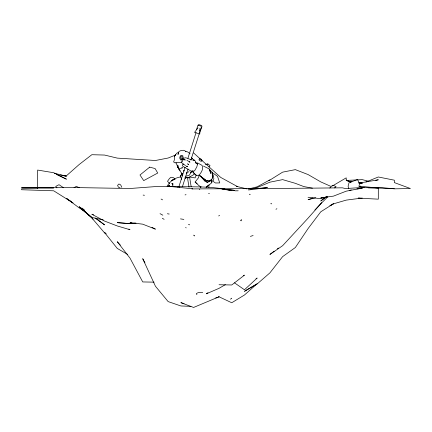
<?xml version="1.0" encoding="UTF-8"?>
<svg xmlns="http://www.w3.org/2000/svg" width="432" height="432" viewBox="0 0 432 432"><rect width="100%" height="100%" fill="white"/><g stroke="black" fill="none" stroke-linecap="round" stroke-linejoin="round"><path stroke-width="0.65" d="M211.588 182.218L211.594 179.048M172.73 185.355L172.778 183.362L172.876 185.382M208.84 187.321L208.975 184.772M197.662 163.679L196.814 166.903L194.859 170.375L194.022 171.072L191.938 170.937L196.528 175.684M183.946 170.829L183.983 170.343L183.881 171.223M182.623 158.587L181.769 158.447L181.699 157.718L183.395 157.518L183.622 159.813L182.995 159.889L182.947 159.424L182.628 159.77A1.285 1.264 -47.6 0 1 182.304 159.97L181.084 160.04A1.539 1.512 -47.9 0 1 180.473 159.683L179.847 158.409A4.266 4.185 -46.5 0 1 179.771 157.55L180.284 155.979A1.571 1.539 -46.7 0 1 180.77 155.612L181.197 155.461A2.387 2.338 -46.2 0 1 181.71 155.401L182.255 155.482A1.523 1.49 -45.7 0 1 182.93 155.93C183.53 156.929 182.196 156.514 181.678 156.146A1.258 1.231 -46 0 0 181.375 156.168L181.17 156.233A0.734 0.718 -47.3 0 0 181.003 156.352A0.799 0.783 -46.9 0 0 180.884 156.487L180.657 157.912L181.197 159.197M181.823 174.469L181.969 173.432L180.414 176.288L181.651 179.393M241.612 219.499L241.342 220.806L240.732 220.714L240.484 220.142M182.272 174.28L182.234 175.873M174.582 156.13L175.489 154.629L174.582 156.13L174.485 160.045M276.901 208.71L275.956 209.288M181.661 161.989L181.829 161.206L182.558 160.882M199.071 175.327L198.58 177.644L195.113 182.039L199.006 185.711L201.134 186.872M211.113 179.393L210.811 180.7L207.166 182.412L206.015 181.418M213.894 178.292L213.322 180.538L211.534 181.294M187.267 166.309L187.186 166.633L186.802 166.028L187.18 166.509L186.559 166.201M196.117 175.414L195.129 177.908L189.572 177.023L191.165 186.7M271.496 203.488L271.204 203.915L270.832 203.461M178.821 186.964L185.09 167.189M187.931 158.225L196.047 132.619M182.423 186.721L188.039 168.998M190.879 160.056L199.19 133.866M200.605 129.395L201.215 127.478M196.49 129.73L197.953 125.167L202.014 126.452L199.665 132.781M198.223 125.788L198.623 124.546L201.825 125.561M177.325 166.239L177.606 167.114M190.609 172.719L191.63 171.391L189.356 175.198L186.003 176.218M194.697 235.537L194.503 235.958L193.563 235.132M194.206 173.615L193.649 174.728L189.572 177.023M174.679 155.968L176.828 153.144L178.681 152.345L177.995 154.462L178.934 151.508C180.803 150.293 184.604 149.359 185.906 151.778M177.773 187.132L178.146 186.548L179.431 186.602L179.658 187.25M180.414 176.288L181.278 175.079M191.63 171.391L190.571 172.778M167.087 186.311C170.041 181.013 174.717 177.871 180.587 176.904M208.98 166.946L210.033 165.618L207.916 163.982L205.794 164.419L207.916 163.982M197.98 127.845L194.567 132.365L199.773 134.017L199.838 128.434M200.156 130.869L200.443 130.534M196.668 293.528L196.679 294.467L196.965 294.462M321.689 202.624L314.874 209.995M168.205 186.462L169.555 185.063L167.967 186.538M219.58 215.357L218.673 215.951M327.845 196.733L320.782 203.791L308.059 218.182L282.625 245.7L269.908 254.437L274.147 251.23M206.555 186.851L207.916 185.517M219.137 296.33L217.874 297.486L215.66 297.929M334.557 187.931L336.08 186.629L333.223 185.317L331.09 186.3M196.83 293.42L197.149 293.15M268.893 180.711L282.625 172.147L295.342 169.636L308.059 174.555L320.782 181.899L331.074 186.473M329.789 188.044L330.847 187.207M332.44 185.954L346.216 177.849L346.216 180.247M326.079 196.862L320.782 200.988L326.608 196.706M277.328 248.827L278.386 248.022M210.535 180.549L211.291 179.982L210.811 180.7L204.817 180.932L199.692 175.462L201.722 177.185L199.816 175.808M206.118 187.412L211.923 182.617L211.469 180.824M207.97 292.734L206.312 293.83L219.029 288.333L225.391 284.629M183.789 158.209L185.809 157.75L191.241 159.786L194.254 160.094L195.129 160.839L196.15 163.237M187.931 172.255L189.027 171.601M209.747 180.895L207.166 182.412L205.394 180.598M185.112 178.448L186.867 177.455L187.51 177.725L189.61 177.325L188.638 177.952L187.466 177.714L189.027 187.126M186.554 173.389L187.094 173.081M74.023 187.672L76.345 186.397L79.245 187.72M269.908 179.863L257.186 186.813L248.287 189.022M330.032 205.61L333.499 203.726L320.782 211.788L308.059 228.604L295.342 247.52L282.625 256.635L269.908 272.867L257.186 283.943L244.469 291.314L257.186 283.673L244.469 295.007L231.752 302.751L219.029 296.795L193.595 307.454L180.878 302.659L184.054 303.604M196.506 163.442L197.527 162.896L201.668 165.143L202.446 165.985C203.321 169.285 201.35 172.654 199.136 174.965L197.149 175.748L194.756 174.166L191.938 170.937L193.158 171.574L192.407 171.272L192.537 171.558M330.032 205.691L333.499 203.839L346.216 200.113L362.264 198.034M256.03 278.618L257.186 278.035L244.469 289.769L234.517 282.847M180.176 170.446L178.718 168.944M197.57 292.864L199.546 292.361L202.738 292.372M187.04 172.67L186.343 172.935M365.963 182.029L378.308 176.99L394.357 180.187L394.357 182.596L410.4 188.53L394.357 188.843L378.308 187.288M175.424 155.104L168.156 158.02L155.439 160.493L117.283 158.112L104.566 155.056L91.849 154.705L79.126 164.56L66.409 175.797L60.388 175.019M243.259 275.584L244.469 275.141L231.752 284.98L219.029 284.742M312.908 197.98L308.059 199.73L315.695 197.71M349.402 190.544L351.254 189.875M209.444 193.514L208.553 193.52M194.362 160.164L193.601 160.256M250.387 236.39L253.125 235.521M327.137 196.7L320.782 198.688L308.059 197.257M182.331 167.902L180.155 168.448M359.694 183.001L378.308 179.788L375.743 180.387M185.058 194.918L186.019 194.67M323.325 197.267L320.782 197.905L333.499 196.117L346.216 191.176L362.264 188.071M250.279 194.562L249.583 194.594L249.469 194.173M230.364 299.128L231.547 298.593L231.304 298.183M181.478 162.286L175.16 162.853L174.101 162.556L173.74 161.708L173.799 160.861L174.339 160.807M181.753 167.854L182.752 167.74M238.221 190.804L235.03 190.814M183.724 164.095L182.617 164.565L182.477 165.694L182.898 166.331L191.138 171.126M37.643 188.125L53.692 187.909L21.6 187.391L72.495 187.515L130.005 188.503L155.439 186.592L168.156 186.273L192.456 188.8L191.889 188.914L256.419 188.6L267.43 187.585L248.454 189.988L257.186 187.547L269.908 182.174L282.625 179.626L295.342 183.33L303.88 186.597L312.417 188.141L342.409 187.828L345.449 188.568L359.305 187.672L378.308 187.753M136.026 223.123L130.005 223.679L117.283 222.647L130.005 223.614L135.356 223.15M356.913 188.87L362.264 188.444M199.357 189.664L199.832 189.632M346.885 180.419L362.264 179.631L368.68 181.283M144.461 195.28L143.138 195.097M208.148 180.803L204.817 180.932L203.078 178.389M209.477 180.749L210.811 180.7L213.721 176.715L212.058 172.201L209.142 169.117M312.417 188.141L256.419 188.6M358.252 198.11L360.256 198.072M37.643 188.46L21.6 188.735L21.6 189.74L53.692 190.804L73.046 202.943M131.339 222.572L130.005 222.599L142.722 224.176L155.439 229.171L151.972 227.318M358.252 198.153L378.308 199.157L378.308 187.52M358.922 182.941L362.264 182.92M154.1 282.15L142.722 281.939L130.005 258.147L117.283 241.72L120.355 245.117M359.586 183.298L362.264 183.357L359.051 182.855M364.268 187.704L362.264 187.628L358.695 185.944M368.28 187.844L378.308 188.201M394.357 188.676L378.308 188.055L359.051 186.138M190.917 306.342L180.878 305.959L168.156 301.606L155.439 286.238L142.722 258.692L144.947 262.802M168.156 186.273C189.394 187.45 210.902 185.387 231.752 190.712L220.741 188.735L234.598 190.372L222.448 188.984M169.209 214.018L167.837 213.894L167.713 213.381M184.907 177.185L187.407 177.428M183.859 219.418L180.495 218.889M199.622 130.259L200.367 130.372M347.501 181.046L351.994 181.753M63.866 175.84L66.409 176.261L54.329 173.243M184.637 159.802L185.614 159.97M183.622 159.575L184.318 159.705M177.795 166.936L177.644 166.925M103.291 219.899L91.849 217.463L79.126 206.685L81.248 208.186M236.174 186.278L247.158 188.962M120.042 187.672L118.417 187.191L117.574 185.377L118.913 183.978L120.701 184.945L121.808 187.321M188.433 224.451L189.691 224.834M187.537 163.922L188.73 164.527L187.817 163.933M203.456 166.072L209.342 168.982L210.897 173.513L209.358 169.668M93.663 214.915L91.849 214.218L104.566 221.071L117.283 225.958L130.005 229.732L128.844 229.052M171.644 183.508L172.784 183.956M346.216 180.036L350.973 182.282M56.722 174.533L66.409 179.172L53.692 172.724L37.643 170.068L37.643 188.498M162.842 215.19L160.034 213.656M161.082 199.049L162.599 199.854M178.427 167.978L179.129 169.258L178.373 167.254L180.22 171.331L182.639 174.128M237.443 186.565L220.741 177.439L193.595 152.923M189.578 161.908L189.88 162.07L189.265 161.687M186.926 160.326L189.88 162.07M106.299 233.874L104.566 232.891L91.849 217.971L81.572 208.759M164.133 219.359L162.324 218.257M127.688 254.453L117.283 248.438L104.566 232.556L105.721 233.242M84.375 209.893L81.848 208.024M84.656 211.259L79.126 207.851L66.409 198.32L71.388 201.722M191.381 157.739L192.602 158.533M185.571 165.618L182.115 163.123L181.629 162.346M63.59 187.774L59 184.702L55.706 186.424L56.927 187.882M212.792 181.159L215.46 182.99L219.742 182.92L217.517 176.332L213.3 173.329M70.438 201.166L71.669 202.052M95.029 217.982L104.566 224.867L96.088 218.408M185.787 151.686L185.549 151.513L187.542 151.853L190.048 153.749M194.378 160.596L193.444 159.511M87.059 213.403L84.656 211.572L82.523 209.045M195.113 182.039L197.132 183.616M183.713 159.408L184.453 159.991M186.176 227.902L185.647 227.426M89.014 215.147L84.375 211.167M80.654 208.283L91.849 217.636L82.69 209.66M177.487 166.979L177.266 166.412L178.006 167.422M192.137 158.447L192.407 158.684M197.413 164.133L195.48 162.162L196.063 163.285M169.63 183.514L167.513 181.327L169.479 178.475L170.953 177.287L172.854 177.385L174.134 178.168L174.733 179.248M93.031 219.202L91.541 217.49M203.472 178.961L204.817 180.932L204.255 179.777M177.844 167.254L175.932 162.562M359.932 185.339L357.62 179.469L348.997 182.812L348.089 186.268L348.84 188.708M178.475 167.999L177.73 165.089L177.995 166.406M182.142 173.745L182.385 175.657M182.255 160.947L182.282 161.401M181.197 159.197A0.799 0.783 -47.2 0 0 181.429 159.327A0.761 0.745 -47.9 0 0 181.661 159.365L182.05 159.289A0.934 0.913 -45.2 0 0 182.282 159.16A0.864 0.842 -46.8 0 0 182.461 158.981A0.869 0.853 -46.7 0 0 182.547 158.836A0.934 0.918 -44.7 0 0 182.623 158.587M200.821 187.299L200.545 187.294L200.821 187.299M199.233 159.089L199.017 159.937L200.329 160.979L201.344 161.363L202.133 160.466L200.891 158.965L199.33 158.792L199.233 159.089M149.715 167.125L139.984 174.992L143.71 180.614L157.739 173.032L155.088 168.566L149.715 167.125M172.492 180.095L171.65 180.457L175.084 179.231L172.492 180.095M205.546 179.987L201.091 176.742L205.546 179.987M179.372 169.83L179.14 169.495L179.35 169.852M212.231 172.838L212.058 172.201L212.722 177.752L212.231 172.838"/></g></svg>
